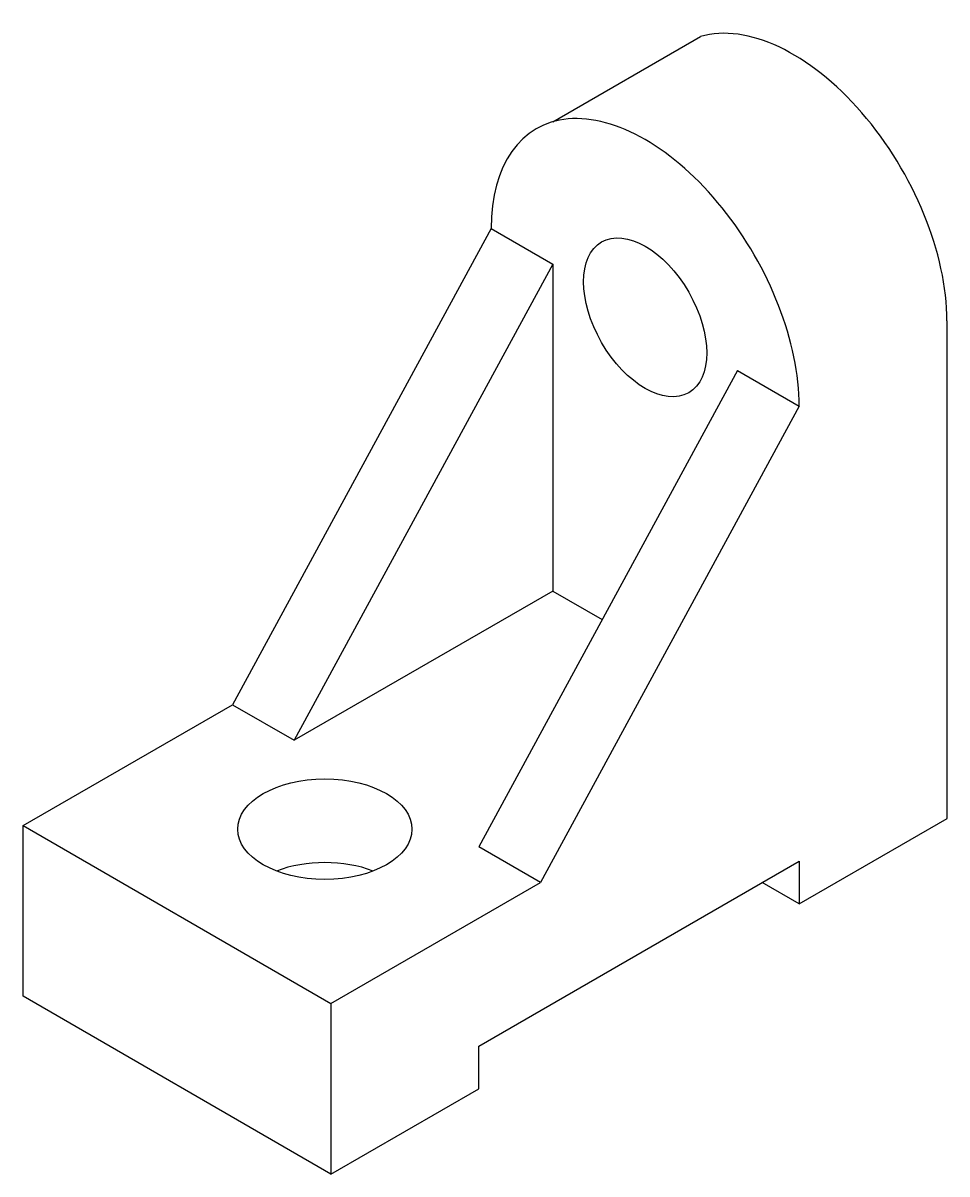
# Model space of a CAD drawing. Header units: inches. Extents: x 109 to 238, y 38 to 199.
import ezdxf

# ---------------------------------------------------------------- set-up
doc = ezdxf.new("R2010")
doc.units = ezdxf.units.IN
doc.header["$MEASUREMENT"] = 0

msp = doc.modelspace()

# ---------------------------------------------------------------- linework, layer by layer
for p, q in [((183, 185.58), (203.78, 197.58)), ((174.34, 170.58), (137.97, 103.58)), ((174.34, 170.58), (183, 165.58)), ((183, 165.58), (146.63, 98.58)), ((183, 165.58), (183, 119.58)), ((238.43, 87.58), (238.43, 157.58)), ((208.98, 150.58), (172.61, 83.58)), ((208.98, 150.58), (217.64, 145.58)), ((217.64, 145.58), (181.27, 78.58)), ((183, 119.58), (146.63, 98.58)), ((183, 119.58), (189.97, 115.56)), ((108.52, 86.58), (137.97, 103.58)), ((137.97, 103.58), (146.63, 98.58)), ((217.64, 75.58), (238.43, 87.58)), ((108.52, 62.58), (108.52, 86.58)), ((108.52, 86.58), (151.82, 61.58)), ((181.27, 78.58), (172.61, 83.58)), ((172.61, 55.58), (217.64, 81.58)), ((217.64, 81.58), (217.64, 75.58)), ((151.82, 61.58), (181.27, 78.58)), ((217.64, 75.58), (212.44, 78.58)), ((151.82, 37.58), (108.52, 62.58)), ((151.82, 61.58), (151.82, 37.58)), ((172.61, 49.58), (172.61, 55.58)), ((151.82, 37.58), (172.61, 49.58))]:
    msp.add_line(p, q)
for centre, major_axis, start_param, end_param in [((216.77, 170.08), (15.31, -26.52), 7.068583, 9.282881), ((195.99, 158.08), (15.31, -26.52), 7.068583, 10.210176), ((150.96, 74.31), (-12.25, 0), 4.125572, 5.299206)]:
    msp.add_ellipse(centre, major_axis=major_axis, ratio=0.57735, start_param=start_param, end_param=end_param)
for centre, major_axis in [((195.99, 158.08), (6.12, -10.61)), ((150.96, 86.08), (-12.25, 0)), ((150.96, 86.08), (-12.25, 0))]:
    msp.add_ellipse(centre, major_axis=major_axis, ratio=0.57735)

doc.saveas('drawing.dxf')
